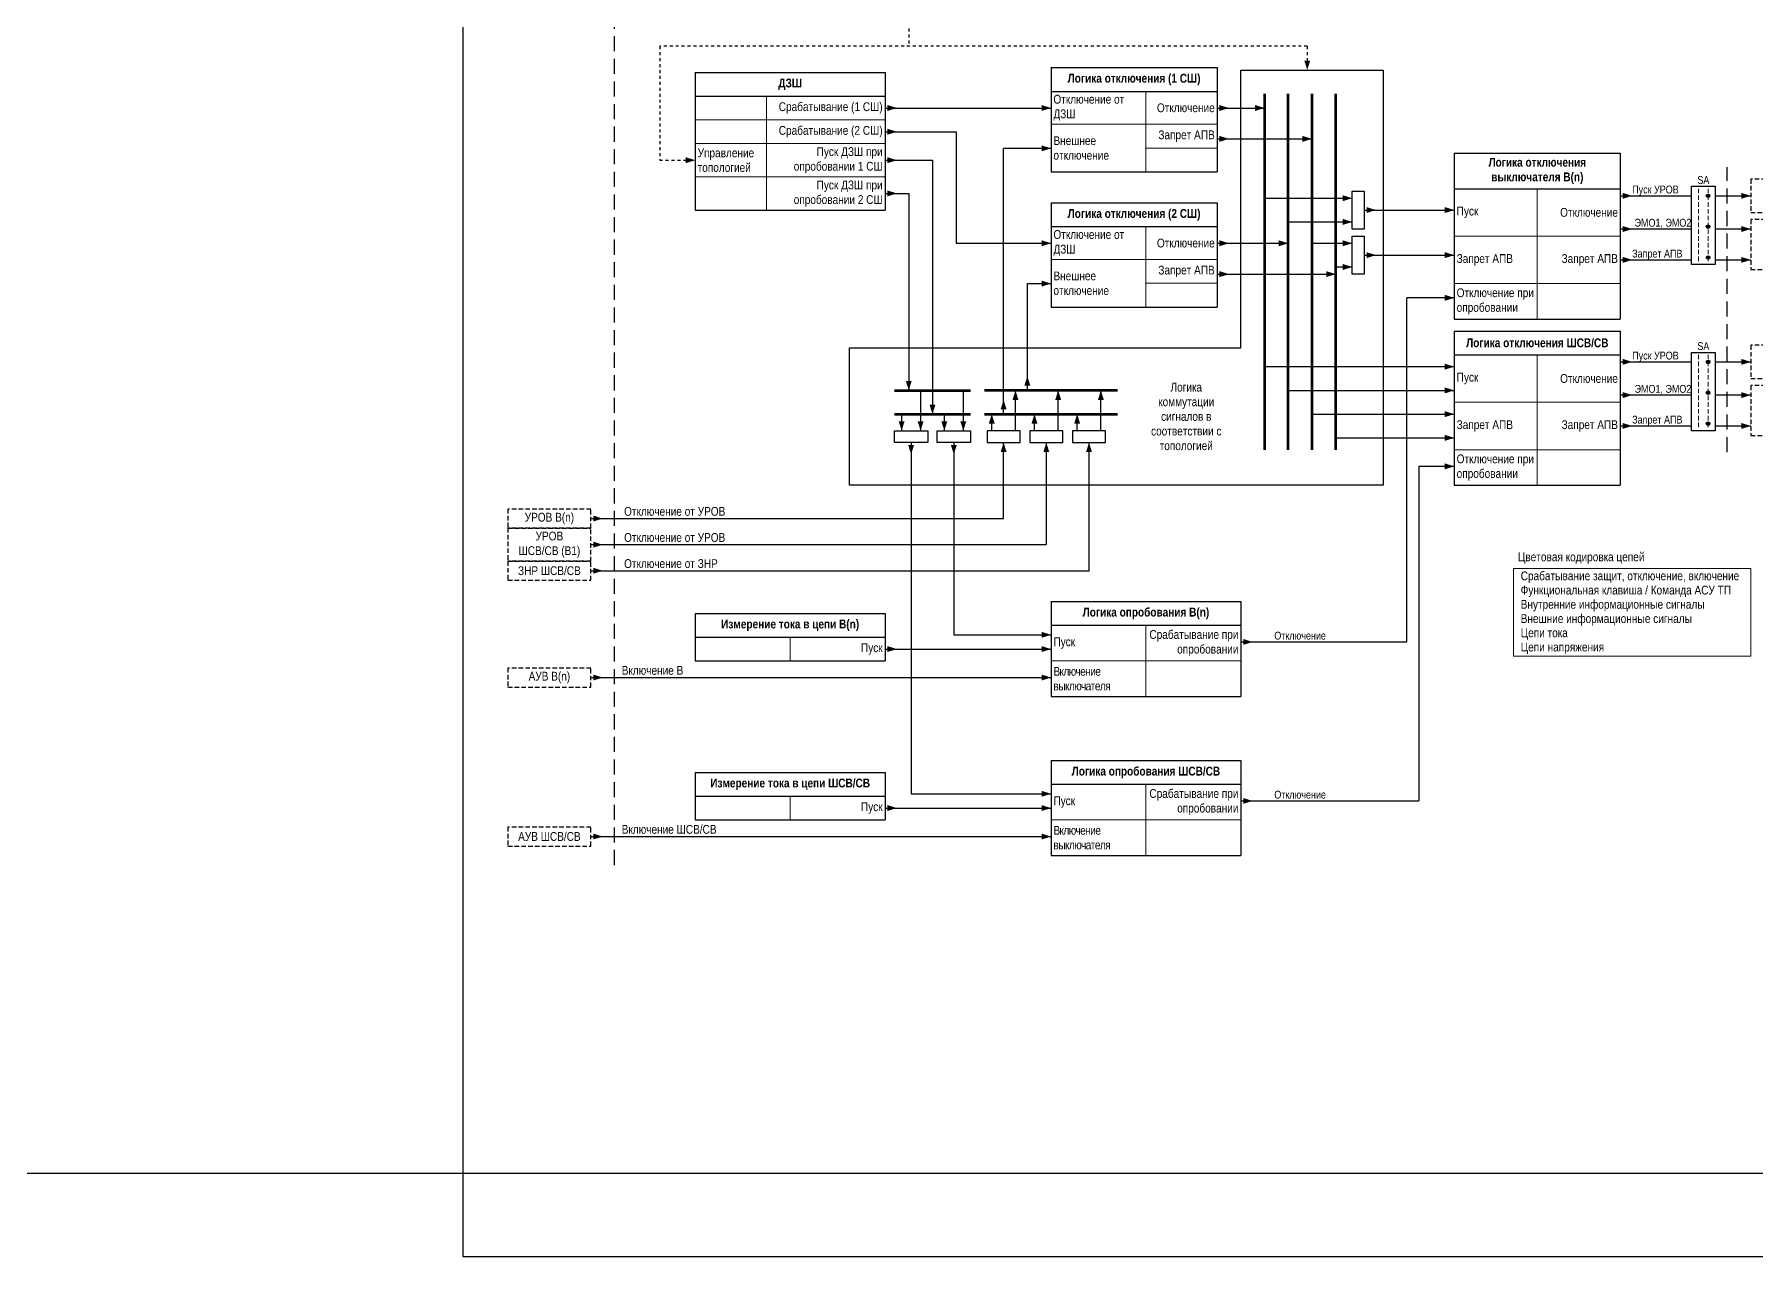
# Model space of a CAD drawing. Header units: millimetres. Extents: x -2550 to 7325, y -3772 to 3128.
# Drawn here: x -81 to 645, y 370 to 885 of the extents above; entities that cross this region are included whole.
import ezdxf
from ezdxf.enums import TextEntityAlignment as Align

# ---------------------------------------------------------------- set-up
doc = ezdxf.new("R2010")
doc.units = ezdxf.units.MM
doc.linetypes.add('JIS_02_1.2', pattern=[2.5, 1.25, -1.25])
doc.linetypes.add('штриховая2', pattern=[9.525, 6.35, -3.175])
for name, color, linetype, lineweight in [('Основная', 7, 'Continuous', 30), ('Отключение_включение', 1, 'Continuous', 30), ('Тонкая', 7, 'Continuous', 18), ('Цепи внешние', 84, 'Continuous', 30), ('Цепи внутренние', 5, 'Continuous', 30), ('Цепи ТН', 200, 'Continuous', 30), ('Цепи ТТ', 23, 'Continuous', 30), ('Цепь - ФК и АСУ', 132, 'Continuous', 30), ('Штриховая', 7, 'штриховая2', 20)]:
    doc.layers.add(name, color=color, linetype=linetype, lineweight=lineweight)
doc.styles.add('Narrow', font='ARIALN.TTF')
doc.styles.add('Табл дан', font='ARIALN.TTF')
doc.styles.add('Табл загол', font='ARIALNB.TTF')

# ---------------------------------------------------------------- blocks, each defined once
blk = doc.blocks.new('*T139')
at = {"layer": 'Основная', "color": 0, "linetype": 'ByBlock', "lineweight": -2, "transparency": 16777216}
for p, q in [((0, 0), (70, 0)), ((0, 0), (0, -10)), ((70, 0), (70, -10))]:
    blk.add_line(p, q, dxfattribs=at)
at = {"layer": 'Основная', "color": 0, "linetype": 'ByBlock', "lineweight": 30, "transparency": 16777216}
for p, q in [((0, -10), (70, -10)), ((0, -10), (0, -43.86)), ((70, -10), (70, -43.86)), ((0, -43.86), (70, -43.86))]:
    blk.add_line(p, q, dxfattribs=at)
at = {"layer": 'Основная', "color": 0, "linetype": 'ByBlock', "lineweight": 18, "transparency": 16777216}
for p, q in [((40, -10), (40, -43.86)), ((0, -23.86), (70, -23.86)), ((40, -33.86), (70, -33.86))]:
    blk.add_line(p, q, dxfattribs=at)
at = {"layer": 'Основная', "color": 0, "transparency": 16777216, "char_height": 3.7}
for s, insert, width, attachment_point, style in [('{\\C256;Логика отключения (1 СШ)}', (35, -5), 67, 5, 'Табл загол'), ('{\\C256;Отключение от ДЗШ}', (1, -16.93), 38, 4, 'Табл дан'), ('Отключение', (69, -16.93), 28, 6, 'Табл дан'), ('Внешнее отключение', (1, -33.86), 38, 4, 'Табл дан'), ('Запрет АПВ', (69, -28.86), 28, 6, 'Табл дан')]:
    blk.add_mtext(s, dxfattribs=dict(at, insert=insert, width=width, attachment_point=attachment_point, style=style))
blk = doc.blocks.new('*T140')
at = {"layer": 'Основная', "color": 0, "linetype": 'ByBlock', "lineweight": -2, "transparency": 16777216}
for p, q in [((0, 0), (80, 0)), ((0, 0), (0, -10)), ((80, 0), (80, -10))]:
    blk.add_line(p, q, dxfattribs=at)
at = {"layer": 'Основная', "color": 0, "linetype": 'ByBlock', "lineweight": 30, "transparency": 16777216}
for p, q in [((0, -10), (80, -10)), ((0, -10), (0, -58.09)), ((80, -10), (80, -58.09)), ((0, -58.09), (80, -58.09))]:
    blk.add_line(p, q, dxfattribs=at)
at = {"layer": 'Основная', "color": 0, "linetype": 'ByBlock', "lineweight": 18, "transparency": 16777216}
for p, q in [((30, -10), (30, -58.09)), ((0, -20), (80, -20)), ((0, -30), (80, -30)), ((0, -44.05), (80, -44.05))]:
    blk.add_line(p, q, dxfattribs=at)
at = {"layer": 'Основная', "color": 0, "transparency": 16777216, "char_height": 3.7}
for s, insert, width, attachment_point, style in [('{\\C256;ДЗШ}', (40, -5), 77, 5, 'Табл загол'), ('Срабатывание (1 СШ) ', (79, -15), 48, 6, 'Табл дан'), ('Срабатывание (2 СШ) ', (79, -25), 48, 6, 'Табл дан'), ('Управление топологией', (1, -37.02), 28, 4, 'Табл дан'), ('Пуск ДЗШ при опробовании 1 СШ', (79, -37.02), 48, 6, 'Табл дан'), ('Пуск ДЗШ при опробовании 2 СШ', (79, -51.07), 48, 6, 'Табл дан')]:
    blk.add_mtext(s, dxfattribs=dict(at, insert=insert, width=width, attachment_point=attachment_point, style=style))
blk = doc.blocks.new('*T141')
at = {"layer": 'Основная', "color": 0, "linetype": 'ByBlock', "lineweight": -2, "transparency": 16777216}
for p, q in [((0, 0), (70, 0)), ((0, 0), (0, -15)), ((70, 0), (70, -15))]:
    blk.add_line(p, q, dxfattribs=at)
at = {"layer": 'Основная', "color": 0, "linetype": 'ByBlock', "lineweight": 30, "transparency": 16777216}
for p, q in [((0, -15), (70, -15)), ((0, -15), (0, -70)), ((70, -15), (70, -70)), ((0, -70), (70, -70))]:
    blk.add_line(p, q, dxfattribs=at)
at = {"layer": 'Основная', "color": 0, "linetype": 'ByBlock', "lineweight": 18, "transparency": 16777216}
for p, q in [((35, -15), (35, -70)), ((0, -35), (70, -35)), ((0, -55), (70, -55))]:
    blk.add_line(p, q, dxfattribs=at)
at = {"layer": 'Основная', "color": 0, "transparency": 16777216, "char_height": 3.7}
for s, insert, width, attachment_point, style in [('{\\C256;Логика отключения выключателя В(n)}', (35, -7.5), 67, 5, 'Табл загол'), ('{\\C256;Пуск}', (1, -25), 33, 4, 'Табл дан'), ('Отключение', (69, -25), 33, 6, 'Табл дан'), ('Запрет АПВ', (1, -45), 33, 4, 'Табл дан'), ('Запрет АПВ', (69, -45), 33, 6, 'Табл дан'), ('Отключение при опробовании', (1, -62.5), 33, 4, 'Табл дан')]:
    blk.add_mtext(s, dxfattribs=dict(at, insert=insert, width=width, attachment_point=attachment_point, style=style))
blk = doc.blocks.new('*T142')
at = {"layer": 'Основная', "color": 0, "linetype": 'ByBlock', "lineweight": -2, "transparency": 16777216}
for p, q in [((0, 0), (70, 0)), ((0, 0), (0, -10)), ((70, 0), (70, -10))]:
    blk.add_line(p, q, dxfattribs=at)
at = {"layer": 'Основная', "color": 0, "linetype": 'ByBlock', "lineweight": 30, "transparency": 16777216}
for p, q in [((0, -10), (70, -10)), ((0, -10), (0, -65)), ((70, -10), (70, -65)), ((0, -65), (70, -65))]:
    blk.add_line(p, q, dxfattribs=at)
at = {"layer": 'Основная', "color": 0, "linetype": 'ByBlock', "lineweight": 18, "transparency": 16777216}
for p, q in [((35, -10), (35, -65)), ((0, -30), (70, -30)), ((0, -50), (70, -50))]:
    blk.add_line(p, q, dxfattribs=at)
at = {"layer": 'Основная', "color": 0, "transparency": 16777216, "char_height": 3.7}
for s, insert, width, attachment_point, style in [('{\\C256;Логика отключения ШСВ/СВ}', (35, -5), 67, 5, 'Табл загол'), ('{\\C256;Пуск}', (1, -20), 33, 4, 'Табл дан'), ('Отключение', (69, -20), 33, 6, 'Табл дан'), ('Запрет АПВ', (1, -40), 33, 4, 'Табл дан'), ('Запрет АПВ', (69, -40), 33, 6, 'Табл дан'), ('Отключение при опробовании', (1, -57.5), 33, 4, 'Табл дан')]:
    blk.add_mtext(s, dxfattribs=dict(at, insert=insert, width=width, attachment_point=attachment_point, style=style))
blk = doc.blocks.new('*T143')
at = {"layer": 'Основная', "color": 0, "linetype": 'ByBlock', "lineweight": -2, "transparency": 16777216}
for p, q in [((0, 0), (70, 0)), ((0, 0), (0, -10)), ((70, 0), (70, -10))]:
    blk.add_line(p, q, dxfattribs=at)
at = {"layer": 'Основная', "color": 0, "linetype": 'ByBlock', "lineweight": 30, "transparency": 16777216}
for p, q in [((0, -10), (70, -10)), ((0, -10), (0, -43.86)), ((70, -10), (70, -43.86)), ((0, -43.86), (70, -43.86))]:
    blk.add_line(p, q, dxfattribs=at)
at = {"layer": 'Основная', "color": 0, "linetype": 'ByBlock', "lineweight": 18, "transparency": 16777216}
for p, q in [((40, -10), (40, -43.86)), ((0, -23.86), (70, -23.86)), ((40, -33.86), (70, -33.86))]:
    blk.add_line(p, q, dxfattribs=at)
at = {"layer": 'Основная', "color": 0, "transparency": 16777216, "char_height": 3.7}
for s, insert, width, attachment_point, style in [('{\\C256;Логика отключения (2 СШ)}', (35, -5), 67, 5, 'Табл загол'), ('{\\C256;Отключение от ДЗШ}', (1, -16.93), 38, 4, 'Табл дан'), ('Отключение', (69, -16.93), 28, 6, 'Табл дан'), ('Внешнее отключение', (1, -33.86), 38, 4, 'Табл дан'), ('Запрет АПВ', (69, -28.86), 28, 6, 'Табл дан')]:
    blk.add_mtext(s, dxfattribs=dict(at, insert=insert, width=width, attachment_point=attachment_point, style=style))
blk = doc.blocks.new('*T136')
at = {"layer": 'Основная', "color": 0, "linetype": 'ByBlock', "lineweight": -2, "transparency": 16777216}
for p, q in [((0, 0), (80, 0)), ((0, 0), (0, -10)), ((80, 0), (80, -10))]:
    blk.add_line(p, q, dxfattribs=at)
at = {"layer": 'Основная', "color": 0, "linetype": 'ByBlock', "lineweight": 30, "transparency": 16777216}
for p, q in [((0, -10), (80, -10)), ((0, -10), (0, -40)), ((80, -10), (80, -40)), ((0, -40), (80, -40))]:
    blk.add_line(p, q, dxfattribs=at)
at = {"layer": 'Основная', "color": 0, "linetype": 'ByBlock', "lineweight": 18, "transparency": 16777216}
for p, q in [((40, -10), (40, -40)), ((0, -25), (80, -25))]:
    blk.add_line(p, q, dxfattribs=at)
at = {"layer": 'Основная', "color": 0, "transparency": 16777216, "char_height": 3.7}
for s, insert, width, attachment_point, style in [('Логика опробования В(n)', (40, -5), 77, 5, 'Табл загол'), ('Срабатывание при опробовании', (79, -17.5), 38, 6, 'Табл дан'), ('Пуск', (1, -17.5), 38, 4, 'Табл дан'), ('{\\T0.9;Включение выключателя}', (1, -32.5), 38, 4, 'Табл дан')]:
    blk.add_mtext(s, dxfattribs=dict(at, insert=insert, width=width, attachment_point=attachment_point, style=style))
blk = doc.blocks.new('*T137')
at = {"layer": 'Основная', "color": 0, "linetype": 'ByBlock', "lineweight": -2, "transparency": 16777216}
for p, q in [((0, 0), (80, 0)), ((0, 0), (0, -10)), ((80, 0), (80, -10))]:
    blk.add_line(p, q, dxfattribs=at)
at = {"layer": 'Основная', "color": 0, "linetype": 'ByBlock', "lineweight": 30, "transparency": 16777216}
for p, q in [((0, -10), (80, -10)), ((0, -10), (0, -40)), ((80, -10), (80, -40)), ((0, -40), (80, -40))]:
    blk.add_line(p, q, dxfattribs=at)
at = {"layer": 'Основная', "color": 0, "linetype": 'ByBlock', "lineweight": 18, "transparency": 16777216}
for p, q in [((40, -10), (40, -40)), ((0, -25), (80, -25))]:
    blk.add_line(p, q, dxfattribs=at)
at = {"layer": 'Основная', "color": 0, "transparency": 16777216, "char_height": 3.7}
for s, insert, width, attachment_point, style in [('Логика опробования ШСВ/СВ', (40, -5), 77, 5, 'Табл загол'), ('Срабатывание при опробовании', (79, -17.5), 38, 6, 'Табл дан'), ('Пуск', (1, -17.5), 38, 4, 'Табл дан'), ('{\\T0.9;Включение выключателя}', (1, -32.5), 38, 4, 'Табл дан')]:
    blk.add_mtext(s, dxfattribs=dict(at, insert=insert, width=width, attachment_point=attachment_point, style=style))
blk = doc.blocks.new('*T134')
at = {"layer": 'Основная', "color": 0, "linetype": 'ByBlock', "lineweight": -2, "transparency": 16777216}
for p, q in [((0, 0), (80, 0)), ((0, 0), (0, -10)), ((80, 0), (80, -10))]:
    blk.add_line(p, q, dxfattribs=at)
at = {"layer": 'Основная', "color": 0, "linetype": 'ByBlock', "lineweight": 30, "transparency": 16777216}
for p, q in [((0, -10), (80, -10)), ((0, -10), (0, -20)), ((80, -10), (80, -20)), ((0, -20), (80, -20))]:
    blk.add_line(p, q, dxfattribs=at)
at = {"layer": 'Основная', "color": 0, "linetype": 'ByBlock', "lineweight": 18, "transparency": 16777216}
blk.add_line((40, -10), (40, -20), dxfattribs=at)
at = {"layer": 'Основная', "color": 0, "transparency": 16777216, "char_height": 3.7}
for s, insert, width, attachment_point, style in [('Измерение тока в цепи В(n)', (40, -5), 77, 5, 'Табл загол'), ('Пуск', (79, -15), 38, 6, 'Табл дан')]:
    blk.add_mtext(s, dxfattribs=dict(at, insert=insert, width=width, attachment_point=attachment_point, style=style))
blk = doc.blocks.new('*T135')
at = {"layer": 'Основная', "color": 0, "linetype": 'ByBlock', "lineweight": -2, "transparency": 16777216}
for p, q in [((0, 0), (80, 0)), ((0, 0), (0, -10)), ((80, 0), (80, -10))]:
    blk.add_line(p, q, dxfattribs=at)
at = {"layer": 'Основная', "color": 0, "linetype": 'ByBlock', "lineweight": 30, "transparency": 16777216}
for p, q in [((0, -10), (80, -10)), ((0, -10), (0, -20)), ((80, -10), (80, -20)), ((0, -20), (80, -20))]:
    blk.add_line(p, q, dxfattribs=at)
at = {"layer": 'Основная', "color": 0, "linetype": 'ByBlock', "lineweight": 18, "transparency": 16777216}
blk.add_line((40, -10), (40, -20), dxfattribs=at)
at = {"layer": 'Основная', "color": 0, "transparency": 16777216, "char_height": 3.7}
for s, insert, width, attachment_point, style in [('Измерение тока в цепи ШСВ/СВ', (40, -5), 77, 5, 'Табл загол'), ('Пуск', (79, -15), 38, 6, 'Табл дан')]:
    blk.add_mtext(s, dxfattribs=dict(at, insert=insert, width=width, attachment_point=attachment_point, style=style))

msp = doc.modelspace()

# ---------------------------------------------------------------- hatches: boundary and pattern name
at = {"lineweight": 25, "ltscale": 0.25}
h = msp.add_hatch(color=256, dxfattribs=at)
edge = h.paths.add_edge_path()
edge.add_arc((625, 817), 0.75, 0, 360)
h = msp.add_hatch(color=256, dxfattribs=at)
edge = h.paths.add_edge_path()
edge.add_arc((625, 804), 0.75, 0, 360)
h = msp.add_hatch(color=256, dxfattribs=at)
edge = h.paths.add_edge_path()
edge.add_arc((625, 791), 0.75, 0, 360)
h = msp.add_hatch(color=256, dxfattribs=at)
edge = h.paths.add_edge_path()
edge.add_arc((625, 747), 0.75, 0, 360)
h = msp.add_hatch(color=256, dxfattribs=at)
edge = h.paths.add_edge_path()
edge.add_arc((625, 734), 0.75, 0, 360)
h = msp.add_hatch(color=256, dxfattribs=at)
edge = h.paths.add_edge_path()
edge.add_arc((625, 721), 0.75, 0, 360)

# ---------------------------------------------------------------- linework, layer by layer
for centre in [(625, 817), (625, 804), (625, 791), (625, 747), (625, 734), (625, 721)]:
    msp.add_circle(centre, 0.75, dxfattribs=at)
at = {"layer": 'Основная', "linetype": 'JIS_02_1.2'}
for p, q in [((288, 945), (288, 880)), ((456, 880), (183, 880)), ((183, 880), (183, 832))]:
    msp.add_line(p, q, dxfattribs=at)
at = {"layer": 'Основная', "color": 4}
msp.add_lwpolyline([(-1170, 1323), (1026, 1323), (1026, 405), (-1170, 405)], close=True, dxfattribs=at)
at = {"layer": 'Основная', "color": 1}
msp.add_lwpolyline([(100, 370), (694, 370), (694, 1210), (100, 1210)], close=True, dxfattribs=at)
at = {"layer": 'Основная', "linetype": 'JIS_02_1.2'}
for points in [[(456, 880), (456, 870)], [(183, 832), (198, 832)]]:
    msp.add_lwpolyline(points, dxfattribs=at)
at = {"layer": 'Основная', "ltscale": 0.3}
for points in [[(456, 870, 0, 2.5, 0), (456, 874, 0, 0, 0)], [(198, 832, 0, 2.5, 0), (194, 832, 0, 0, 0)]]:
    msp.add_lwpolyline(points, format="xyseb", dxfattribs=at)
msp.add_lwpolyline([(488, 695), (263, 695), (263, 753), (428, 753), (428, 870), (488, 870), (488, 695)], close=True, dxfattribs=at)
at = {"layer": 'Основная'}
for points in [[(618, 821), (628, 821), (628, 788), (618, 788)], [(618, 751), (628, 751), (628, 718), (618, 718)]]:
    msp.add_lwpolyline(points, close=True, dxfattribs=at)
at = {"layer": 'Отключение_включение', "lineweight": 60, "ltscale": 0.3}
for points in [[(438, 860), (438, 710)], [(448, 710), (448, 860)], [(376, 735), (320, 735)], [(320, 725), (376, 725)]]:
    msp.add_lwpolyline(points, dxfattribs=at)
at = {"layer": 'Отключение_включение', "ltscale": 0.3}
for points in [[(283, 854, 0, 2.5, 0), (279, 854, 0, 0, 0)], [(348, 854, 0, 2.5, 0), (344, 854, 0, 0, 0)], [(423, 854, 0, 2.5, 0), (419, 854, 0, 0, 0)], [(438, 854, 0, 2.5, 0), (434, 854, 0, 0, 0)], [(283, 844, 0, 2.5, 0), (279, 844, 0, 0, 0)], [(348, 837, 0, 2.5, 0), (344, 837, 0, 0, 0)], [(475, 816, 0, 2.5, 0), (471, 816, 0, 0, 0)], [(475, 806, 0, 2.5, 0), (471, 806, 0, 0, 0)], [(485, 811, 0, 2.5, 0), (481, 811, 0, 0, 0)], [(518, 811, 0, 2.5, 0), (514, 811, 0, 0, 0)], [(348, 797, 0, 2.5, 0), (344, 797, 0, 0, 0)], [(423, 797, 0, 2.5, 0), (419, 797, 0, 0, 0)], [(448, 797, 0, 2.5, 0), (444, 797, 0, 0, 0)], [(593, 803, 0, 2.5, 0), (589, 803, 0, 0, 0)], [(643, 803, 0, 2.5, 0), (639, 803, 0, 0, 0)], [(348, 780, 0, 2.5, 0), (344, 780, 0, 0, 0)], [(518, 774, 0, 2.5, 0), (514, 774, 0, 0, 0)], [(338, 741, 0, 2.5, 0), (338, 737, 0, 0, 0)], [(518, 745, 0, 2.5, 0), (514, 745, 0, 0, 0)], [(333, 735, 0, 2.5, 0), (333, 731, 0, 0, 0)], [(351, 735, 0, 2.5, 0), (351, 731, 0, 0, 0)], [(369, 735, 0, 2.5, 0), (369, 731, 0, 0, 0)], [(518, 735, 0, 2.5, 0), (514, 735, 0, 0, 0)], [(593, 733.02, 0, 2.5, 0), (589, 733.02, 0, 0, 0)], [(643, 733.02, 0, 2.5, 0), (639, 733.02, 0, 0, 0)], [(323, 725, 0, 2.5, 0), (323, 721, 0, 0, 0)], [(328, 731, 0, 2.5, 0), (328, 727, 0, 0, 0)], [(341, 725, 0, 2.5, 0), (341, 721, 0, 0, 0)], [(359, 725, 0, 2.5, 0), (359, 721, 0, 0, 0)], [(328, 713, 0, 2.5, 0), (328, 709, 0, 0, 0)], [(346, 713, 0, 2.5, 0), (346, 709, 0, 0, 0)], [(364, 713, 0, 2.5, 0), (364, 709, 0, 0, 0)], [(518, 703, 0, 2.5, 0), (514, 703, 0, 0, 0)], [(159, 681, 0, 2.5, 0), (155, 681, 0, 0, 0)], [(159, 670, 0, 2.5, 0), (155, 670, 0, 0, 0)], [(159, 659, 0, 2.5, 0), (155, 659, 0, 0, 0)], [(433, 629, 0, 2.5, 0), (429, 629, 0, 0, 0)], [(433, 562, 0, 2.5, 0), (429, 562, 0, 0, 0)]]:
    msp.add_lwpolyline(points, format="xyseb", dxfattribs=at)
for points in [[(278, 854), (348, 854)], [(418, 854), (438, 854)], [(278, 844), (308, 844)], [(308, 844), (308, 797)], [(618, 803), (588, 803)], [(643, 803), (628, 803)], [(308, 797), (348, 797)], [(418, 797), (448, 797)], [(518, 774), (498, 774)], [(438, 745), (518, 745)], [(448, 735), (518, 735)], [(618, 733.02), (588, 733.02)], [(643, 733.02), (628, 733.02)], [(518, 703), (503, 703)], [(428, 629), (498, 629)], [(428, 562), (503, 562)]]:
    msp.add_lwpolyline(points, dxfattribs=at)
at = {"layer": 'Отключение_включение'}
for points in [[(348, 837), (328, 837)], [(328, 725), (328, 837)], [(480, 811), (518, 811)], [(338, 780), (348, 780)], [(338, 735), (338, 780)], [(498, 629), (498, 774)], [(333, 718), (333, 735)], [(351, 718), (351, 735)], [(369, 718), (369, 735)], [(323, 718), (323, 725)], [(341, 718), (341, 725)], [(359, 718), (359, 725)], [(328, 681), (328, 713)], [(346, 713), (346, 670)], [(364, 659), (364, 713)], [(503, 703), (503, 562)], [(154, 681), (328, 681)], [(154, 670), (346, 670)], [(154, 659), (364, 659)]]:
    msp.add_lwpolyline(points, dxfattribs=at)
at = {"layer": 'Отключение_включение', "ltscale": 0.7}
for points in [[(438, 816), (475, 816)], [(448, 806), (475, 806)]]:
    msp.add_lwpolyline(points, dxfattribs=at)
at = {"layer": 'Отключение_включение'}
for points in [[(475, 819), (480, 819), (480, 803), (475, 803)], [(335, 713), (335, 718), (321, 718), (321, 713)], [(353, 713), (353, 718), (339, 718), (339, 713)], [(371, 713), (371, 718), (357, 718), (357, 713)]]:
    msp.add_lwpolyline(points, close=True, dxfattribs=at)
at = {"layer": 'Тонкая', "ltscale": 0.3}
msp.add_lwpolyline([(543, 660), (643, 660), (643, 623), (543, 623)], close=True, dxfattribs=at)
at = {"layer": 'Цепи внешние', "linetype": 'штриховая2', "ltscale": 0.3}
for points in [[(678, 824), (643, 824), (643, 810), (678, 810)], [(678, 807), (643, 807), (643, 786), (678, 786)], [(678, 754), (643, 754), (643, 740), (678, 740)], [(678, 737), (643, 737), (643, 716), (678, 716)], [(154, 685), (119, 685), (119, 677), (154, 677)], [(154, 677), (119, 677), (119, 663), (154, 663)], [(154, 663), (119, 663), (119, 655), (154, 655)], [(154, 618), (119, 618), (119, 610), (154, 610)], [(154, 551), (119, 551), (119, 543), (154, 543)]]:
    msp.add_lwpolyline(points, close=True, dxfattribs=at)
at = {"layer": 'Цепи внешние', "ltscale": 0.3}
for points in [[(628, 817), (643, 817)], [(628, 790), (643, 790)], [(628, 747.02), (643, 747.02)], [(628, 720.02), (643, 720.02)]]:
    msp.add_lwpolyline(points, dxfattribs=at)
for points in [[(643, 817, 0, 2.5, 0), (639, 817, 0, 0, 0)], [(643, 790, 0, 2.5, 0), (639, 790, 0, 0, 0)], [(643, 747.02, 0, 2.5, 0), (639, 747.02, 0, 0, 0)], [(643, 720.02, 0, 2.5, 0), (639, 720.02, 0, 0, 0)], [(159, 614, 0, 2.5, 0), (155, 614, 0, 0, 0)], [(348, 614, 0, 2.5, 0), (344, 614, 0, 0, 0)], [(159, 547, 0, 2.5, 0), (155, 547, 0, 0, 0)], [(348, 547, 0, 2.5, 0), (344, 547, 0, 0, 0)]]:
    msp.add_lwpolyline(points, format="xyseb", dxfattribs=at)
at = {"layer": 'Цепи внешние'}
for points in [[(154, 614), (348, 614)], [(154, 547), (348, 547)]]:
    msp.add_lwpolyline(points, dxfattribs=at)
at = {"layer": 'Цепи внутренние', "linetype": 'штриховая2'}
for points in [[(164, 535), (164, 1010)], [(633, 709), (633, 829)]]:
    msp.add_lwpolyline(points, dxfattribs=at)
at = {"layer": 'Цепи внутренние', "lineweight": 60, "ltscale": 0.3}
for points in [[(458, 860), (458, 710)], [(468, 710), (468, 860)], [(282, 735), (314, 735)], [(282, 725), (314, 725)]]:
    msp.add_lwpolyline(points, dxfattribs=at)
at = {"layer": 'Цепи внутренние', "ltscale": 0.3}
for points in [[(423, 841, 0, 2.5, 0), (419, 841, 0, 0, 0)], [(458, 841, 0, 2.5, 0), (454, 841, 0, 0, 0)], [(283, 832, 0, 2.5, 0), (279, 832, 0, 0, 0)], [(283, 818, 0, 2.5, 0), (279, 818, 0, 0, 0)], [(593, 817, 0, 2.5, 0), (589, 817, 0, 0, 0)], [(475, 797, 0, 2.5, 0), (471, 797, 0, 0, 0)], [(485, 792, 0, 2.5, 0), (481, 792, 0, 0, 0)], [(518, 792, 0, 2.5, 0), (514, 792, 0, 0, 0)], [(593, 790, 0, 2.5, 0), (589, 790, 0, 0, 0)], [(423, 784, 0, 2.5, 0), (419, 784, 0, 0, 0)], [(468, 784, 0, 2.5, 0), (464, 784, 0, 0, 0)], [(475, 787, 0, 2.5, 0), (471, 787, 0, 0, 0)], [(593, 747.02, 0, 2.5, 0), (589, 747.02, 0, 0, 0)], [(288, 735, 0, 2.5, 0), (288, 739, 0, 0, 0)], [(298, 725, 0, 2.5, 0), (298, 729, 0, 0, 0)], [(518, 725, 0, 2.5, 0), (514, 725, 0, 0, 0)], [(285, 718, 0, 2.5, 0), (285, 722, 0, 0, 0)], [(293, 718, 0, 2.5, 0), (293, 722, 0, 0, 0)], [(303, 718, 0, 2.5, 0), (303, 722, 0, 0, 0)], [(311, 718, 0, 2.5, 0), (311, 722, 0, 0, 0)], [(593, 720.02, 0, 2.5, 0), (589, 720.02, 0, 0, 0)], [(289, 708, 0, 2.5, 0), (289, 712, 0, 0, 0)], [(307, 708, 0, 2.5, 0), (307, 712, 0, 0, 0)], [(518, 715, 0, 2.5, 0), (514, 715, 0, 0, 0)], [(348, 632, 0, 2.5, 0), (344, 632, 0, 0, 0)], [(283, 626, 0, 2.5, 0), (279, 626, 0, 0, 0)], [(348, 626, 0, 2.5, 0), (344, 626, 0, 0, 0)], [(348, 565, 0, 2.5, 0), (344, 565, 0, 0, 0)], [(283, 559, 0, 2.5, 0), (279, 559, 0, 0, 0)], [(348, 559, 0, 2.5, 0), (344, 559, 0, 0, 0)]]:
    msp.add_lwpolyline(points, format="xyseb", dxfattribs=at)
for points in [[(418, 841), (458, 841)], [(278, 832), (298, 832)], [(298, 832), (298, 725)], [(278, 818), (288, 818)], [(288, 818), (288, 735)], [(588, 817), (618, 817)], [(418, 784), (468, 784)], [(588, 790), (618, 790)], [(588, 747.02), (618, 747.02)], [(458, 725), (518, 725)], [(588, 720.02), (618, 720.02)], [(468, 715), (518, 715)], [(307, 632), (348, 632)], [(278, 626), (348, 626)], [(278, 559), (348, 559)], [(289, 565), (348, 565)]]:
    msp.add_lwpolyline(points, dxfattribs=at)
at = {"layer": 'Цепи внутренние'}
for points in [[(475, 800), (480, 800), (480, 784), (475, 784)], [(296, 718), (296, 713), (282, 713), (282, 718)], [(314, 718), (314, 713), (300, 713), (300, 718)]]:
    msp.add_lwpolyline(points, close=True, dxfattribs=at)
at = {"layer": 'Цепи внутренние', "ltscale": 0.7}
for points in [[(458, 797), (475, 797)], [(468, 787), (475, 787)], [(293, 735), (293, 718)], [(311, 735), (311, 718)], [(285, 725), (285, 718)], [(303, 725), (303, 718)], [(289, 713), (289, 565)]]:
    msp.add_lwpolyline(points, dxfattribs=at)
at = {"layer": 'Цепи внутренние'}
for points in [[(480, 792), (518, 792)], [(307, 713), (307, 632)]]:
    msp.add_lwpolyline(points, dxfattribs=at)
at = {"layer": 'Штриховая', "ltscale": 0.3}
for p, q in [((621, 820), (621, 789)), ((625, 820), (625, 789)), ((621, 750), (621, 719)), ((625, 750), (625, 719))]:
    msp.add_line(p, q, dxfattribs=at)

# ---------------------------------------------------------------- block references
for name, p in [('*T139', (348, 871)), ('*T140', (198, 869)), ('*T141', (518, 835)), ('*T143', (348, 814)), ('*T142', (518, 760)), ('*T136', (348, 646)), ('*T134', (198, 641)), ('*T135', (198, 574)), ('*T137', (348, 579))]:
    msp.add_blockref(name, p)

# ---------------------------------------------------------------- texts
at = {"layer": 'Основная', "style": 'Narrow'}
for s, p in [('Пуск УРОВ', (593, 818)), ('ЭМО1, ЭМО2', (594, 804)), ('Запрет АПВ', (593, 791)), ('Пуск УРОВ', (593, 748.02)), ('ЭМО1, ЭМО2', (594, 734)), ('Запрет АПВ', (593, 721.02))]:
    msp.add_text(s, height=3.3, dxfattribs=at).set_placement(p)
for s, height, p in [('SA', 3.3, (623, 822)), ('SA', 3.3, (623, 752)), ('Цветовая кодировка цепей', 3.7, (571.5, 663)), ('Отключение', 3.3, (453, 630)), ('Отключение', 3.3, (453, 563))]:
    msp.add_text(s, height=height, dxfattribs=at).set_placement(p, align=Align.CENTER)
at = {"layer": 'Основная', "char_height": 3.7, "style": 'Narrow'}
for s, insert, width, attachment_point in [('Логика коммутации сигналов в соответствии с топологией', (405, 724), 33, 5), ('УРОВ В(n)', (136.5, 681), 35, 5), ('Отключение от УРОВ', (168, 684), 77, 4), ('УРОВ \\PШСВ/СВ (В1)', (136.5, 670), 35, 5), ('Отключение от УРОВ', (168, 673), 77, 4), ('ЗНР ШСВ/СВ', (136.5, 659), 35, 5), ('Отключение от ЗНР', (168, 662), 58.4234, 4), ('Включение В', (167, 617), 77, 4), ('АУВ В(n)', (136.5, 614), 35, 5), ('Включение ШСВ/СВ', (167, 550), 77, 4), ('АУВ ШСВ/СВ', (136.5, 547), 35, 5)]:
    msp.add_mtext(s, dxfattribs=dict(at, insert=insert, width=width, attachment_point=attachment_point))
at = {"layer": 'Отключение_включение', "style": 'Narrow'}
msp.add_text('Срабатывание защит, отключение, включение', height=3.7, dxfattribs=at).set_placement((546, 655))
at = {"layer": 'Цепи внешние', "style": 'Narrow'}
msp.add_text('Внешние информационные сигналы', height=3.7, dxfattribs=at).set_placement((546, 637))
at = {"layer": 'Цепи внутренние', "style": 'Narrow'}
msp.add_text('Внутренние информационные сигналы', height=3.7, dxfattribs=at).set_placement((546, 643))
at = {"layer": 'Цепи ТН', "style": 'Narrow'}
msp.add_text('Цепи напряжения', height=3.7, dxfattribs=at).set_placement((546, 625))
at = {"layer": 'Цепи ТТ', "style": 'Narrow'}
msp.add_text('Цепи тока', height=3.7, dxfattribs=at).set_placement((546, 631))
at = {"layer": 'Цепь - ФК и АСУ', "style": 'Narrow'}
msp.add_text('Функциональная клавиша / Команда АСУ ТП', height=3.7, dxfattribs=at).set_placement((546, 649))

doc.saveas('drawing.dxf')
